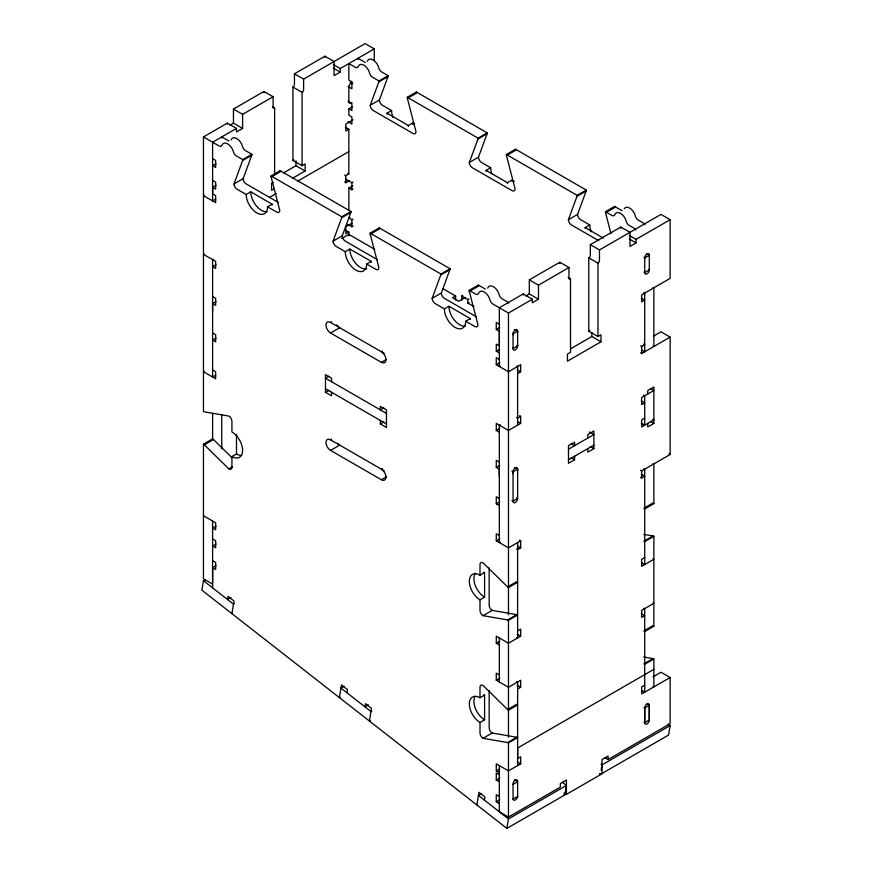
<?xml version="1.0" encoding="UTF-8"?>
<svg xmlns="http://www.w3.org/2000/svg" width="872" height="872" viewBox="0 0 872 872"><rect width="100%" height="100%" fill="white"/><g stroke="black" fill="none" stroke-linecap="round" stroke-linejoin="round"><path stroke-width="1.31" d="M212.605 582.474L212.605 567.727L216.038 565.743M212.605 340.331L212.605 259.616L213.368 259.18M212.605 310.977L212.605 303.641L216.038 301.668M216.038 185.431L212.605 187.415L212.605 193.878L215.657 195.633L215.657 202.675L203.459 195.633L204.222 195.197M344.658 175.021L345.803 175.675L348.844 173.92L348.844 129.307L345.421 127.323M352.277 106.776L348.844 108.76L348.844 115.213L351.896 116.979L351.896 124.02L348.081 121.818M358 59.307L358 58.271L364.431 61.988A4.316 2.485 60 0 0 365.335 62.348M499.329 505.869L499.329 425.155L500.092 424.719M499.329 476.515L499.329 469.18L496.277 467.414L496.277 460.372L499.329 462.138M513.052 473.66L513.052 471.817L517.63 469.18L517.63 498.533A3.237 1.842 -60.5 0 1 515.308 502.501A3.237 1.842 -60.5 0 1 513.074 501.16L511.908 500.506M513.052 334.772L513.052 333.878L517.63 331.229L517.63 345.912A3.237 1.842 -60.5 0 1 515.308 349.879A3.237 1.842 -60.5 0 1 513.074 348.538L513.052 347.612M517.63 765.572L517.63 681.969L516.867 681.533M517.63 471.011L517.63 469.18L514.763 467.534M517.63 332.134L517.63 331.229L514.578 329.474M529.315 279.868L538.471 285.155L538.471 299.238L529.315 293.951L529.315 279.868L559.824 262.254L568.969 267.541L568.969 278.103A2.158 1.243 -60 0 0 570.495 278.986L570.495 352.364L567.443 354.13L567.443 361.172L600.993 341.802L600.993 334.75L597.952 336.516L588.796 331.229L588.796 257.85A2.158 1.243 -60 0 0 590.322 255.213L590.322 244.65L620.82 227.036L629.976 232.323L629.976 246.405L636.069 242.885L636.069 239.364L629.213 235.407M597.952 336.516L597.952 263.137A2.158 1.243 -60 0 0 599.467 260.499L599.467 249.926L590.322 244.65M635.568 230.121L635.568 229.096L629.137 225.379A4.316 2.485 60 0 1 626.26 221.368A8.622 4.981 60 0 0 620.504 213.357A8.622 4.981 60 0 0 614.76 214.73A4.316 2.485 60 0 1 611.882 215.417L605.441 211.7L614.597 206.424L621.028 210.13A4.316 2.485 60 0 0 622.161 210.534M643.95 722.179L644.713 722.616L644.713 707.944A3.237 1.864 -60 0 1 647.002 703.977L649.291 705.306L649.291 720.414A2.409 1.384 -60 0 1 649.03 721.613L647.624 723.498A4.022 2.322 -60 0 1 646.381 724.218L644.986 723.945A2.409 1.384 -60 0 1 644.713 723.052L644.713 707.944L643.95 707.497M644.713 258.755L644.713 257.861L649.291 255.213A3.237 1.853 -60.6 0 0 647.024 253.883A3.237 1.853 -60.6 0 0 644.746 257.84M644.713 224.834L644.713 223.81L638.282 220.093A4.316 2.485 60 0 1 635.405 216.093A8.622 4.981 60 0 0 630.107 208.354A8.622 4.981 60 0 0 624.265 208.702M647.002 703.977A3.237 1.864 -60 0 1 649.291 705.306L649.291 719.978L644.713 722.616M649.291 256.117L649.291 255.213L647.013 253.894M643.787 657.008L652.997 658.611A4.316 2.496 60 0 1 653.869 658.96L653.869 686.918L653.106 686.482M205.269 579.662L203.449 580.708L201.868 590.191L506.883 828.4L564.838 794.937L566.429 785.454L562.418 782.326M346.958 692.771L347.481 689.61L341.475 684.923L339.361 697.567L340.113 697.131M484.44 800.147L484.974 796.986L478.968 792.288L476.853 804.943L477.605 804.496M506.883 828.4L508.474 818.917L566.429 785.454M599.424 773.617L600.427 774.391L600.525 773.802M601.113 770.249L602.007 764.908L670.132 725.58L668.159 724.033M670.132 725.58L668.541 735.063L600.427 774.391M246.209 194.489L250.787 191.851L272.14 204.179L267.562 206.817A15.097 8.72 60 0 1 256.88 212.975A15.097 8.72 60 0 1 246.209 194.489L237.064 189.202A4.316 2.485 60 0 1 234.012 183.927L242.601 160.535A4.306 2.485 60 0 0 242.732 159.609L251.877 154.322L245.446 150.605A4.316 2.485 60 0 1 242.569 146.605A8.622 4.981 60 0 0 236.813 138.583A8.622 4.981 60 0 0 231.069 139.956M234.012 183.927L243.157 178.64L251.746 155.26A4.306 2.485 60 0 0 251.877 154.322M598.726 240.694L571.465 224.954A4.316 2.485 60 0 1 568.413 219.668L577.558 214.392L586.158 191.001A4.316 2.485 60 0 0 586.278 190.074L515.515 149.221L506.37 154.497A4.316 2.485 60 0 0 506.49 155.576L515.08 188.886A4.316 2.485 60 0 1 512.038 190.641L472.384 167.751A4.316 2.485 60 0 1 469.332 162.465L478.477 157.189L487.077 133.798A4.316 2.485 60 0 0 487.197 132.871L416.435 92.018L407.289 97.293A4.316 2.485 60 0 0 407.409 98.373L415.998 131.683A4.316 2.485 60 0 1 412.957 133.438L373.303 110.548A4.316 2.485 60 0 1 370.251 105.261L378.84 81.881A4.306 2.485 60 0 0 378.971 80.943L388.116 75.668L381.685 71.951A4.316 2.485 60 0 1 378.808 67.94A8.622 4.981 60 0 0 373.063 59.928A8.622 4.981 60 0 0 367.308 61.302M370.251 105.261L379.396 99.986L387.996 76.594A4.306 2.485 60 0 0 388.116 75.668M345.29 251.692L349.868 249.054L371.221 261.382L366.643 264.02A15.097 8.72 60 0 1 355.961 270.178A15.097 8.72 60 0 1 345.29 251.692L336.134 246.405A4.316 2.485 60 0 1 333.093 241.13L341.682 217.738A4.316 2.485 60 0 0 341.802 216.812L350.958 211.525L280.195 170.672L271.039 175.959A4.316 2.485 60 0 0 271.17 177.038L279.759 210.337A4.316 2.485 60 0 1 276.707 212.103L267.562 206.817M333.093 241.13L342.238 235.843L350.827 212.463A4.316 2.485 60 0 0 350.958 211.525M469.332 162.465L477.921 139.084A4.316 2.485 60 0 0 478.052 138.147L487.197 132.871M444.371 308.895L448.949 306.257L470.291 318.585L465.724 321.223A15.097 8.72 60 0 1 455.042 327.392A15.097 8.72 60 0 1 444.371 308.895L435.215 303.609A4.316 2.485 60 0 1 432.174 298.333L440.763 274.942A4.316 2.485 60 0 0 440.883 274.015L450.039 268.729L379.276 227.875L370.12 233.162A4.316 2.485 60 0 0 370.251 234.241L378.84 267.541A4.316 2.485 60 0 1 375.788 269.306L366.643 264.02M432.174 298.333L441.319 293.047L449.908 269.666A4.316 2.485 60 0 0 450.039 268.729M568.413 219.668L577.002 196.287A4.316 2.485 60 0 0 577.133 195.35L586.278 190.074M273.1 96.727L242.601 114.33L242.601 128.424L233.445 123.137L233.445 109.055L263.954 91.44L273.1 96.727L273.1 107.289A2.158 1.243 -60 0 0 274.625 108.172L274.625 174.673M292.545 178.248L305.135 170.977L305.135 163.936L302.083 165.702L292.927 160.415L292.927 87.037A2.158 1.243 -60 0 0 294.453 84.399L294.453 73.826L324.951 56.222L334.107 61.509L334.107 75.591L340.211 72.071L340.211 68.55L374.262 48.887L374.262 59.885M231.887 457.615L213.477 439.543A4.316 2.485 60 0 0 212.605 438.889L203.459 444.175A4.316 2.485 60 0 1 204.331 444.829L228.878 468.918A4.316 2.485 60 0 0 231.919 467.152L231.919 456.59A15.097 8.72 60 0 0 242.601 450.421A15.097 8.72 60 0 0 231.919 431.934L231.919 421.372A4.316 2.485 60 0 0 228.878 416.086L204.331 411.835A4.316 2.496 60 0 1 203.459 411.475L203.459 136.937L227.352 123.137L236.497 128.424L236.497 131.945L242.601 128.424M294.453 73.826L303.609 79.112L365.117 43.6L374.262 48.887M230.023 125.121L233.445 123.137M236.497 128.424L212.605 142.212L212.605 200.92L215.657 199.154M216.005 163.696L212.583 165.68L215.657 167.457L215.657 160.415L212.605 158.65M242.601 160.535L251.746 155.26M378.84 81.881L387.996 76.594M352.92 119.911L345.803 124.02L345.803 131.062L348.844 129.307M292.927 160.415L293.886 159.859M271.17 177.038L280.326 171.751A4.316 2.485 60 0 1 280.195 170.672M407.409 98.373L416.565 93.097A4.316 2.485 60 0 1 416.435 92.018M283.4 172.961L295.979 165.702L305.135 170.977M387.059 114.101A15.097 8.72 60 0 1 387.026 113.186L391.604 110.548A15.097 8.72 60 0 0 392.967 117.371M273.296 182.313L271.574 183.305L271.574 190.347L273.677 189.137M269.415 197.464L276.228 193.54M297.788 181.093L348.844 151.608M408.347 126.396A15.097 8.72 60 0 0 408.379 125.514L412.957 122.876L414.669 123.868M204.222 253.894L203.459 254.341L215.657 261.382L215.657 268.423L212.605 266.658L216.038 264.685M344.658 182.063L345.803 182.717L349.356 180.668M345.803 179.196L351.896 182.717L353.04 182.063M348.855 210.457L348.855 188.003L352.855 185.692M348.855 188.003L351.896 189.769L353.04 189.104M341.682 217.738L350.827 212.463M477.921 139.084L487.077 133.798M349.988 217.281L348.855 217.946L351.896 219.7L353.04 219.046M351.896 223.221L345.803 226.742L345.803 233.794L348.844 232.028L348.844 235.843M347.71 224.322L351.896 226.753L353.04 226.088M341.78 238.459L348.844 234.383L374.655 249.283M370.251 234.241L379.396 228.955A4.316 2.485 60 0 1 379.276 227.875M506.49 155.576L515.646 150.3A4.316 2.485 60 0 1 515.515 149.221M486.14 171.304A15.097 8.72 60 0 1 486.107 170.389L490.685 167.751A15.097 8.72 60 0 0 491.688 173.572M215.657 375.254L212.605 377.02L212.605 340.036L216.038 338.063M507.428 183.6A15.097 8.72 60 0 0 507.46 182.717L512.038 180.079L513.172 180.744M204.222 371.298L203.459 371.734L215.657 378.786L215.657 371.734L212.605 369.979M386.536 359.373L381.38 362.349L330.543 332.995A6.475 3.739 60 0 1 325.975 325.071A6.475 3.739 60 0 1 330.543 322.433L331.687 321.768M330.543 332.995L339.699 327.709A6.475 3.739 60 0 1 336.81 324.864M440.763 274.942L449.908 269.666M577.002 196.287L586.158 191.001M455.609 299.979L455.609 296.011L452.557 297.777L458.65 301.298L465.31 297.45M465.724 321.223L474.869 326.51A4.316 2.485 60 0 0 477.921 324.744L469.332 291.444A4.306 2.485 60 0 1 469.201 290.365L478.357 285.079L484.788 288.796A4.316 2.485 60 0 0 485.464 289.09M469.332 291.444L478.477 286.158A4.306 2.485 60 0 1 478.357 285.079M610.945 233.598L605.571 212.779L614.727 207.503A4.306 2.485 60 0 1 614.597 206.424M461.702 300.415L461.702 296.011L462.847 295.357M204.331 444.829L213.477 439.543M585.221 228.508A15.097 8.72 60 0 1 585.188 227.592L589.766 224.954A15.097 8.72 60 0 0 591.129 231.778M328.788 376.268L325.463 378.197L386.47 413.415M461.702 296.011L467.806 299.532L468.951 298.878M382.525 351.122L381.38 351.776A6.475 3.739 60 0 1 385.958 359.7A6.475 3.739 60 0 1 381.38 362.349M467.806 299.532L467.806 303.053L468.951 302.399M331.567 381.718L331.567 378.197L325.463 374.677L325.463 392.28L328.897 390.296M231.919 456.59L236.497 453.952A15.097 8.72 60 0 0 241.729 455.391M538.471 299.238L532.367 302.758L532.367 299.238L523.222 293.951L499.329 307.751L499.329 366.447L500.092 366.011M538.471 285.155L568.969 267.541M599.467 249.926L660.987 214.414L670.132 219.7L670.132 278.397L641.661 294.834L641.661 301.886L644.713 300.121L641.28 298.137M525.881 295.935L529.315 293.951M228.878 468.918L232.301 466.934M469.201 290.365L475.632 294.071A4.316 2.485 60 0 0 478.51 293.384A8.622 4.981 60 0 1 484.265 292.011A8.622 4.981 60 0 1 490.02 300.033A4.316 2.485 60 0 0 492.887 304.034L508.474 313.037L532.367 299.238M636.069 239.364L670.132 219.7M499.329 324.188L496.277 322.422L496.277 329.474L499.711 327.49M383.8 407.911L380.366 409.895L380.366 406.374L386.47 409.895L386.47 427.498L380.366 423.977L380.366 420.457M386.536 476.777L381.38 479.742L330.543 450.399A6.475 3.739 60 0 1 325.975 442.475A6.475 3.739 60 0 1 330.543 439.826L331.687 439.172M496.277 329.474L499.351 331.251L499.351 345.922L496.277 344.146L496.277 351.187L499.711 349.214M330.543 450.399L339.699 445.112A6.475 3.739 60 0 1 337.595 443.314M380.366 423.977L383.8 422.004M517.63 344.974L517.63 345.912L513.052 348.549L513.052 333.878M643.95 272.097L644.713 272.533L649.291 269.895L649.291 255.213M216.038 526.089L212.605 528.072L215.657 529.827L215.657 522.786L203.459 515.744M499.329 359.406L496.277 357.651L496.277 364.692L499.711 362.708M216.038 544.03L212.605 546.003L215.657 547.769L215.657 540.727L212.605 538.961M588.796 331.229L589.745 330.684M517.63 373.499L520.671 371.734L520.671 364.692L508.474 371.734L496.277 364.692M570.877 348.626L591.848 336.516L600.993 341.802M382.525 468.515L381.38 469.18A6.475 3.739 60 0 1 385.958 477.104A6.475 3.739 60 0 1 381.38 479.742M653.869 335.927L660.987 331.818L670.132 337.104L670.132 454.508L641.661 470.945L640.528 470.281M519.527 415.682L520.671 416.347L520.671 423.389L508.474 430.441L496.277 423.389L496.277 430.441L499.711 428.457M520.671 416.347L517.63 418.113L516.486 417.448M640.528 345.835L641.661 346.5L644.713 344.734L643.569 344.069M640.528 352.877L641.661 353.542L670.132 337.104M230.917 597.494L227.483 599.478L228.017 596.317L234.023 601.004L231.908 613.659L232.661 613.212M234.252 603.729L233.489 604.165L203.449 580.708M496.277 467.414L499.711 465.441M568.457 449.222L593.876 434.55L589.439 431.989M568.457 459.784L593.876 445.112M499.329 498.533L496.277 496.768L496.277 503.809L499.711 501.836M644.713 418.113L641.661 419.868L641.661 426.92L653.869 419.868L652.725 419.214M574.583 456.252L574.583 459.773L568.49 463.294L568.49 445.69L574.583 442.169L574.583 445.69L571.149 443.706M587.804 438.06L587.804 434.529L593.897 431.008L593.897 448.622L587.804 452.143L587.804 448.622M647.765 394.046L647.765 390.525L653.869 386.994L653.869 423.389L647.765 426.92L647.765 423.389M499.329 535.517L496.277 533.751L496.277 540.793L499.711 538.809M500.092 542.112L499.329 542.558L499.329 505.575L496.277 503.809M516.486 548.935L517.63 549.6L520.671 547.834L520.671 540.793L508.474 547.834L496.277 540.793M640.528 477.322L641.661 477.987L644.713 476.221L641.28 474.248M480.003 599.816A15.097 8.72 60 0 1 469.332 581.33A15.097 8.72 60 0 1 480.003 575.16L484.581 572.523L484.581 597.178L480.003 599.816L480.003 610.378A4.316 2.485 60 0 0 483.055 615.665L507.602 619.916A4.316 2.496 60 0 1 508.474 620.275L517.63 614.989A4.316 2.496 60 0 0 516.758 614.64L492.211 610.378L483.055 615.665M507.602 586.921L516.758 581.646A4.316 2.485 60 0 0 517.63 582.3L508.474 587.575A4.316 2.485 60 0 1 507.602 586.921L483.055 562.832A4.316 2.485 60 0 0 480.003 564.598L480.003 575.16M653.869 503.635L644.713 508.921A4.316 2.485 60 0 1 643.841 508.267L652.997 502.981A4.316 2.485 60 0 0 653.869 503.635L653.869 463.893L653.106 463.457M343.993 686.318L340.941 688.084L370.982 711.541L371.745 711.094M507.602 619.916L516.758 614.64M653.869 536.335A4.316 2.496 60 0 0 652.997 535.975L643.841 541.261A4.316 2.496 60 0 1 644.713 541.621L653.869 536.335L653.869 626.27L644.713 631.546A4.316 2.485 60 0 1 643.841 630.903L652.997 625.616A4.316 2.485 60 0 0 653.869 626.27M368.409 704.87L364.976 706.854L365.51 703.682L371.516 708.38L369.401 721.035L370.153 720.588M517.63 630.903L520.671 629.137L520.671 636.189L508.474 643.231L496.277 636.189L496.277 643.231L499.711 641.247M644.713 557.524L641.661 559.29L641.661 566.331L653.869 559.29L653.106 558.843M499.329 674.928L496.277 673.162L496.277 680.215L499.711 678.231M480.003 722.452A15.097 8.72 60 0 1 469.332 703.955A15.097 8.72 60 0 1 480.003 697.796L484.581 695.148L484.581 719.803L480.003 722.452L480.003 733.014A4.316 2.485 60 0 0 483.055 738.301L507.602 742.552A4.316 2.496 60 0 1 508.474 742.9L517.63 737.625A4.316 2.496 60 0 0 516.758 737.265L492.211 733.014L483.055 738.301M517.63 689.011L520.671 687.256L520.671 680.215L508.474 687.256L496.277 680.215M507.602 709.557L516.758 704.271A4.316 2.485 60 0 0 517.63 704.925L508.474 710.211A4.316 2.485 60 0 1 507.602 709.557L483.055 685.468A4.316 2.485 60 0 0 480.003 687.223L480.003 697.796M507.602 742.552L516.758 737.265M652.997 658.611L643.841 663.886A4.316 2.496 60 0 1 644.713 664.246L653.869 658.96M653.869 669.347L517.63 748.013L517.63 758.531L520.671 756.776L520.671 763.818L508.474 770.859L496.277 763.818L496.277 770.859L499.329 772.625L499.329 774.707L496.277 772.952L496.277 779.993L499.329 781.748M653.008 676.846L660.987 672.247L670.132 677.522L670.132 723.716L608.111 759.523L604.688 757.539M496.277 770.859L499.711 768.875M644.713 685.152L641.661 686.918L641.661 693.959L670.132 677.522M496.277 779.993L499.711 778.009M481.486 793.694L478.434 795.449L508.474 818.917M644.713 707.944L649.291 705.306M513.052 784.397L517.63 781.748L514.295 779.83M499.329 796.43L496.277 794.664L496.277 801.717L499.711 799.733M499.329 765.572L499.329 811.767L508.474 817.053L560.325 787.111L560.325 783.59L566.429 780.069L566.429 794.338L602.018 773.791L602.018 759.523L608.111 756.002L608.111 759.523M643.787 534.383L652.997 535.975M378.971 80.943L372.54 77.237A4.316 2.485 60 0 1 369.663 73.226A8.622 4.981 60 0 0 363.907 65.204A8.622 4.981 60 0 0 358.163 66.588A4.316 2.485 60 0 1 355.286 67.275L348.844 63.558L348.844 79.995L351.896 81.75L351.896 88.802L348.081 86.601M407.289 97.293L478.052 138.147M506.37 154.497L577.133 195.35M333.344 64.583L340.211 68.55M333.344 68.103L340.211 72.071M629.213 238.928L636.069 242.885M349.977 82.404L352.255 83.723M391.604 110.548L382.448 105.261A4.316 2.485 60 0 1 379.396 99.986M490.685 167.751L481.529 162.465A4.316 2.485 60 0 1 478.477 157.189M513.75 181.071L514.317 181.398M589.766 224.954L580.61 219.668A4.316 2.485 60 0 1 577.558 214.392M643.95 257.414L644.713 257.861L644.713 272.533A3.237 1.886 -59.4 0 0 647.024 273.841A3.237 1.886 -59.4 0 0 649.313 269.873M387.026 113.186L408.379 125.514M486.107 170.389L507.46 182.717M585.188 227.592L603.162 237.98M348.081 101.272L351.896 103.474L351.896 110.515L348.844 108.76M653.106 287.357L653.869 287.793L653.869 346.5L653.106 346.053M292.927 87.037L302.083 92.323L302.083 165.702M588.796 257.85L597.952 263.137M643.95 292.632L644.713 293.079L644.713 351.776L641.672 350.021M272.337 106.853L274.625 108.172M568.206 277.667L570.495 278.986M347.699 173.256L348.844 173.92M233.445 109.055L242.601 114.33M650.436 388.541L653.869 390.525L641.661 397.567L641.661 404.608L644.713 402.853L641.28 400.869M203.459 136.937L219.036 145.929A4.316 2.485 60 0 0 221.913 145.243A8.622 4.981 60 0 1 227.668 143.869A8.622 4.981 60 0 1 233.424 151.881A4.316 2.485 60 0 0 236.29 155.892L242.732 159.609M271.039 175.959L341.802 216.812M370.12 233.162L440.883 274.015M643.569 395.147L644.713 395.801L644.713 425.155L641.291 423.171M345.421 230.045L348.844 232.028M442.704 288.567L455.609 296.011M467.806 303.053L473.91 306.584M278.43 202.522L246.209 183.927A4.316 2.485 60 0 1 243.157 178.64M377.511 259.725L345.29 241.13A4.316 2.485 60 0 1 342.238 235.843M476.592 316.928L444.371 298.333A4.316 2.485 60 0 1 441.319 293.047M650.436 421.416L653.869 423.389M516.867 345.465L517.63 345.912M212.583 180.351L215.657 182.128L215.657 189.18L212.605 187.415M496.277 351.187L499.329 352.953M516.867 366.011L517.63 366.447L517.63 425.155M668.988 453.843L670.132 454.508M517.249 369.75L520.671 371.734M643.95 468.744L644.713 469.18L644.713 564.566L641.672 562.811M590.475 446.638L593.897 448.622M517.815 421.743L520.671 423.389M571.149 457.789L574.583 459.773M330.543 322.433L384.181 353.389M496.277 430.441L499.329 432.196M212.605 296.6L215.657 298.366L215.657 305.407L212.605 303.641M511.908 471.163L513.052 471.817L513.052 501.171L517.63 498.533L516.486 497.868M325.463 388.759L386.47 423.977M325.463 392.28L331.567 395.801L331.567 392.28M212.605 332.995L215.657 334.761L215.657 341.802L212.605 340.036M653.106 602.868L653.869 603.315L641.661 610.356L641.661 617.398L644.713 615.643L641.28 613.659M643.95 608.155L644.713 608.602L644.713 692.205L641.661 690.439M519.527 540.139L520.671 540.793M517.815 546.188L520.671 547.834M330.543 439.826L384.181 470.793M517.249 634.206L520.671 636.189M516.867 637.508L517.63 637.944L517.63 542.558M496.277 643.231L499.329 644.986M517.249 685.272L520.671 687.256M212.605 560.685L215.657 562.44L215.657 569.492L212.605 567.727M212.605 584.131L203.459 578.845L203.459 444.175M517.249 761.834L520.671 763.818M564.14 793.019L566.429 794.338M496.277 801.717L499.329 803.472M601.015 764.123L602.007 764.908M563.835 794.163L564.838 794.937M517.63 796.31L517.619 796.648A2.409 1.395 -60 0 1 517.358 797.629L515.962 799.515A4.022 2.322 -60 0 1 514.709 800.234L513.314 799.962A2.409 1.395 -60 0 1 513.063 799.275L513.052 798.948M649.291 268.958L649.291 269.895M644.713 271.595L644.713 272.533M641.661 346.5L641.661 353.542M641.661 470.945L641.661 477.987M620.82 227.036L620.82 228.355M591.848 332.548L591.848 336.516M559.824 262.254L559.824 263.584M523.222 293.951L523.222 295.052M508.474 303.5L508.474 302.464L502.043 298.758A4.316 2.485 60 0 1 499.166 294.747A8.622 4.981 60 0 0 493.41 286.725A8.622 4.981 60 0 0 487.666 288.109M508.474 313.037L508.474 614.782M508.474 620.275L508.474 737.363M508.474 742.9L508.474 817.053M499.329 637.944L499.329 681.969M489.159 567.901L489.159 605.103A4.316 2.485 60 0 0 492.211 610.378M489.159 690.526L489.159 727.728A4.316 2.485 60 0 0 492.211 733.014M351.896 182.717L351.896 189.769M351.896 219.7L351.896 226.753M345.803 175.675L345.803 182.717M324.951 56.222L324.951 57.541M303.609 79.112L303.609 89.674A2.158 1.243 -60 0 1 302.083 92.323M295.979 160.851L295.979 165.702M263.954 91.44L263.954 92.759M236.497 434.485L236.497 453.952M227.352 123.137L227.352 124.238M221.761 137.961L221.761 136.937L228.192 140.643A4.316 2.485 60 0 0 228.867 140.948M221.761 414.712L221.761 448.764M212.605 413.513L212.605 439.39M212.605 521.02L212.605 587.859M513.03 471.839A3.237 1.886 -59.5 0 1 515.308 467.872A3.237 1.886 -59.5 0 1 517.652 469.169M484.581 719.803A15.097 8.72 60 0 1 475.087 696.357M483.807 694.733A15.097 8.72 60 0 1 484.581 695.148M484.581 597.178A15.097 8.72 60 0 1 475.273 585.504A15.097 8.72 60 0 1 475.469 573.166M483.807 572.108A15.097 8.72 60 0 1 484.581 572.523M513.03 333.889A3.237 1.886 -59.5 0 1 515.308 329.921A3.237 1.886 -59.5 0 1 517.652 331.218M267.017 211.743A15.097 8.72 60 0 1 256.237 205.748A15.097 8.72 60 0 1 250.787 191.851M272.14 204.179A15.097 8.72 60 0 1 272.108 205.062M465.179 326.15A15.097 8.72 60 0 1 454.399 320.155A15.097 8.72 60 0 1 448.949 306.257M470.291 318.585A15.097 8.72 60 0 1 470.27 319.468M366.752 268.827A15.097 8.72 60 0 1 355.656 263.355A15.097 8.72 60 0 1 349.868 249.054M371.221 261.382A15.097 8.72 60 0 1 371.189 262.265M351.765 102.569A3.237 1.864 -60 0 1 348.844 101.719L348.844 87.037A3.237 1.864 -60 0 1 350.261 83.777A3.237 1.864 -60 0 1 352.757 82.916M512.038 180.079A15.097 8.72 60 0 1 512.006 180.962M412.957 122.876A15.097 8.72 60 0 1 412.838 124.609M605.571 212.779A4.306 2.485 60 0 1 605.441 211.7M517.63 796.43L513.052 799.068L513.052 783.961A3.237 1.864 -60 0 1 515.341 779.993A3.237 1.864 -60 0 1 517.63 781.323L517.63 796.43"/></g></svg>
